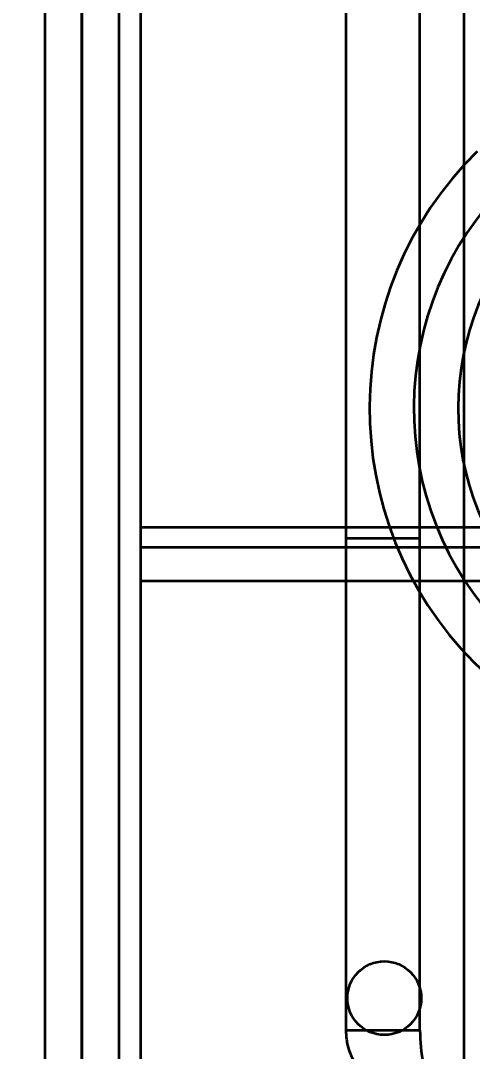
# Model space of a CAD drawing. Header units: millimetres. Extents: x -176 to 3932, y -325 to 2058.
# Drawn here: x 76.1 to 106.7, y 66.4 to 136.3 of the extents above; entities that cross this region are included whole.
import ezdxf

# ---------------------------------------------------------------- set-up
doc = ezdxf.new("R2010")
doc.units = ezdxf.units.MM
doc.styles.get("Standard").update_dxf_attribs({"font": 'arial.ttf'})
doc.dimstyles.new('CGJ', dxfattribs={"dimscale": 13, "dimtxt": 2.25, "dimasz": 2.25, "dimexe": 1, "dimexo": 1.25, "dimgap": 1.15, "dimtad": 1, "dimtoh": 1, "dimdec": 1, "dimdsep": 46, "dimtxsty": 'Standard', "dimcen": 0, "dimclrd": 2, "dimclre": 2, "dimclrt": 2, "dimadec": 0, "dimazin": 0, "dimtfac": 1, "dimtdec": 1, "dimtmove": 0, "dimatfit": 0, "dimfxl": 1, "dimtolj": 1, "dimtzin": 0, "dimlwe": -1, "dimarcsym": 2})

# ---------------------------------------------------------------- blocks, each defined once
blk = doc.blocks.new('Drawing View5')
at = {"color": 7, "linetype": 'Continuous', "lineweight": 35}
for p, q in [((-166.4, 212), (-166.4, -288)), ((-163.9, 212), (-163.9, -288)), ((-161.4, 212), (-161.4, -288)), ((-161.4, 212), (-161.4, -288)), ((-145.986, -270.172), (-145.986, 194.172)), ((-145.986, -236.8), (-145.986, 160.8)), ((-140.986, -236.8), (-140.986, 160.8)), ((-159.9, -236.08), (-159.9, 160.08)), ((-159.9, -236.08), (-159.9, 160.08)), ((-140.986, -270.172), (-140.986, -75)), ((-137.986, -276.062), (-137.986, -75)), ((-137.986, -276.062), (-137.986, -75)), ((-166.4, -98.573), (-166.4, -279.15)), ((-163.9, -279.15), (-163.9, -98.573)), ((-79.9, -236.08), (-159.9, -236.08)), ((-159.9, -237.441), (-159.9, -236.08)), ((-159.9, -239.711), (-159.9, -236.08)), ((-79.9, -236.08), (-159.9, -236.08)), ((-145.986, -236.8), (-140.986, -236.8)), ((-145.986, -270.172), (-145.986, -236.8)), ((-140.986, -270.172), (-140.986, -236.8)), ((-159.9, -285.73), (-159.9, -237.441)), ((-79.9, -237.441), (-159.9, -237.441)), ((-159.9, -239.711), (-159.9, -237.441)), ((-79.9, -239.711), (-159.9, -239.711)), ((-159.9, -288), (-159.9, -239.711)), ((-145.986, -270.172), (-140.986, -270.172))]:
    blk.add_line(p, q, dxfattribs=at)
blk.add_circle((-143.4, -268), 2.5, dxfattribs=at)
blk.add_circle((-143.4, -268), 2.5, dxfattribs=at)
for radius, start, end in [(24.5, 134.6585, 314.6585), (24.5, 134.6585, 314.6585), (21.5, 134.6585, 314.29926), (18.5, 134.91132, 314.6585)]:
    blk.add_arc((-119.9, -228), radius, start, end, dxfattribs=at)
blk.add_ellipse((-137.986, -270.172), major_axis=(0, 5.889), ratio=0.5094, start_param=1.570796, end_param=3.141593, dxfattribs=at)
blk.add_open_spline([(-137.986, -276.062), (-138.165, -276.059), (-138.525, -276.054), (-139.12, -276.008), (-139.706, -275.93), (-140.251, -275.825), (-140.705, -275.714), (-141.211, -275.568), (-141.723, -275.386), (-142.213, -275.177), (-142.609, -274.983), (-143.058, -274.734), (-143.511, -274.441), (-143.91, -274.136), (-144.244, -273.847), (-144.527, -273.57), (-144.795, -273.269), (-145.052, -272.944), (-145.275, -272.611), (-145.497, -272.214), (-145.702, -271.761), (-145.856, -271.268), (-145.964, -270.724), (-145.978, -270.381), (-145.986, -270.172)], degree=3, knots=[0, 0, 0, 0, 0.038055, 0.076443, 0.127203, 0.165288, 0.198302, 0.231317, 0.284744, 0.324828, 0.359363, 0.393899, 0.455349, 0.501452, 0.532199, 0.580701, 0.617402, 0.654148, 0.709234, 0.745973, 0.803964, 0.876865, 0.92548, 1, 1, 1, 1], dxfattribs=at)
blk = doc.blocks.new('*D61')
at = {"color": 2, "transparency": 16777216}
for p, q in [((2.716, 8.75), (2.716, -153.5)), ((1502.716, 8.75), (1502.716, -153.5))]:
    blk.add_line(p, q, dxfattribs=at)
at = {"color": 2, "lineweight": -2, "transparency": 16777216}
blk.add_line((31.966, -140.5), (1473.466, -140.5), dxfattribs=at)
at = {"color": 2, "lineweight": -3, "transparency": 16777216}
for points in [[(31.966, -135.625), (31.966, -145.375), (2.716, -140.5)], [(1473.466, -135.625), (1473.466, -145.375), (1502.716, -140.5)]]:
    blk.add_solid(points, dxfattribs=at)
at = {"layer": 'Defpoints', "color": 0, "lineweight": -3, "transparency": 16777216}
for p in [(2.716, 25), (1502.716, 25), (1502.716, -140.5)]:
    blk.add_point(p, dxfattribs=at)
at = {"color": 2, "transparency": 16777216, "insert": (752.716, -110.416), "char_height": 29.25, "attachment_point": 5}
blk.add_mtext('\\A1;1200 / 1350 / 1500 / 1650 / 1800', dxfattribs=at)

msp = doc.modelspace()

# ---------------------------------------------------------------- block references
at = {"lineweight": 0}
msp.add_blockref('Drawing View5', (244.116, 338), dxfattribs=at)

# ---------------------------------------------------------------- dimensions: what is measured, and where the dimension line sits
dim = msp.add_linear_dim(base=(1502.716, -140.5), p1=(2.716, 25), p2=(1502.716, 25), angle=180, text='1200 / 1350 / <> / 1650 / 1800', dimstyle='CGJ')
dim.commit()
dim.dimension.update_dxf_attribs({"geometry": '*D61', "text_midpoint": (752.716, -140.5), "dimtype": 160})

doc.saveas('drawing.dxf')
